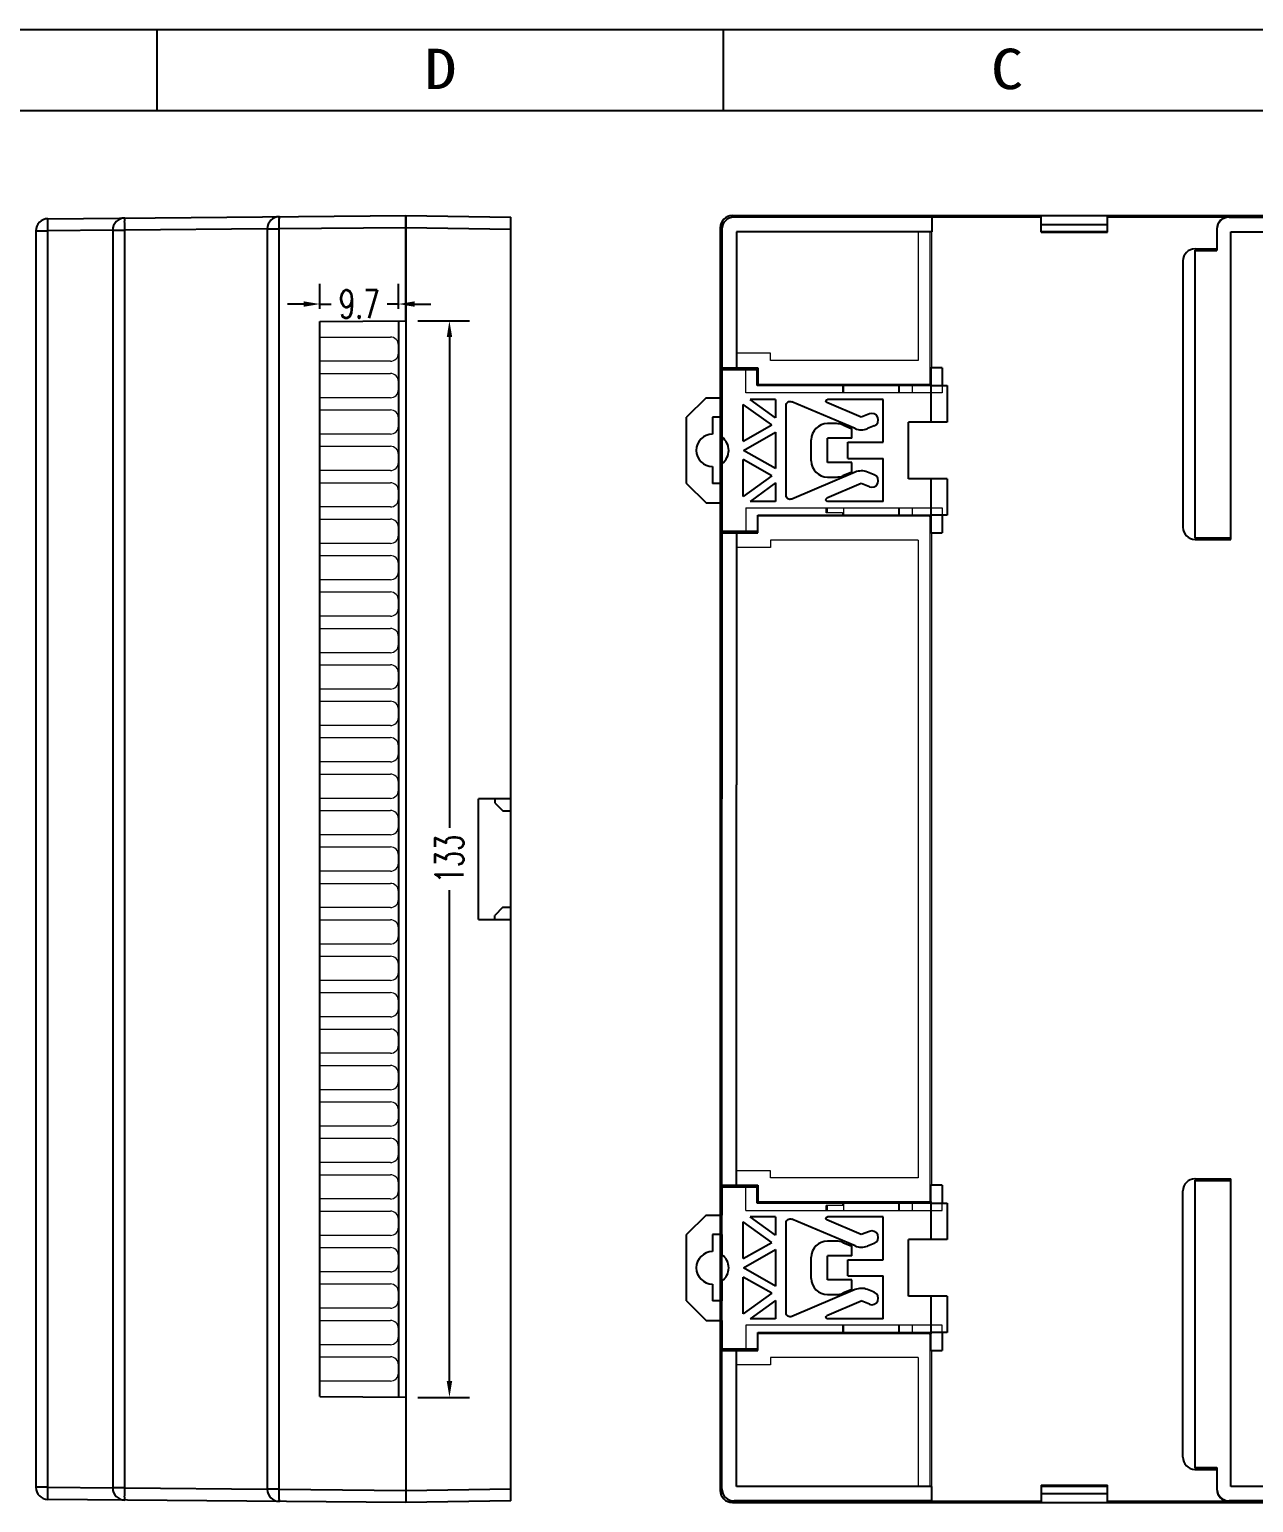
# Model space of a CAD drawing. Header units: millimetres. Extents: x -20216 to -19796, y 14357 to 14654.
# Drawn here: x -20091.6 to -19940.4, y 14472.2 to 14654.2 of the extents above; entities that cross this region are included whole.
import ezdxf
from ezdxf.enums import TextEntityAlignment as Align

# ---------------------------------------------------------------- set-up
doc = ezdxf.new("R2010")
doc.units = ezdxf.units.MM
doc.layers.add('10', color=7, linetype='Continuous', true_color=0xffffff)
doc.layers.add('8', color=7, linetype='Continuous', true_color=0xffffff)
for name, color, linetype in [('2', 7, 'Continuous'), ('3', 7, 'Continuous'), ('dim', 3, 'Continuous')]:
    doc.layers.add(name, color=color, linetype=linetype)
doc.styles.add('romans', font='romans.shx', dxfattribs={"width": 0.67, "bigfont": 'fangsong.shx'})
doc.styles.add('TEXTSTYLE_0', font='txt', dxfattribs={"width": 0.8})
doc.dimstyles.new('MSTD', dxfattribs={"dimtxt": 3.5, "dimasz": 2, "dimexe": 2.5, "dimexo": 1.5, "dimgap": 1, "dimtad": 0, "dimdsep": 46, "dimtxsty": 'romans', "dimcen": 0, "dimclrd": 5, "dimclre": 5, "dimclrt": 3, "dimadec": 1, "dimazin": 0, "dimtfac": 0.5, "dimtmove": 0, "dimatfit": 3, "dimfxl": 1, "dimarcsym": 0})

# ---------------------------------------------------------------- blocks, each defined once
blk = doc.blocks.new('SUN_6HWZ35TKXU86YGHH1AY77V3D6FJ')
at = {"color": 7, "linetype": 'Continuous'}
for p, q in [((-420, 297), (0, 297)), ((-280, 287), (-280, 297)), ((-210, 287), (-210, 297)), ((-410, 287), (-10, 287))]:
    blk.add_line(p, q, dxfattribs=at)
at = {"color": 2, "linetype": 'Continuous', "style": 'TEXTSTYLE_0', "width": 1.2}
for s, p, p2 in [('D', (-246.98, 289.63), (-242.98, 289.63)), ('C', (-176.98, 289.63), (-172.98, 289.63))]:
    blk.add_text(s, height=5, dxfattribs=at).set_placement(p, p2, align=Align.FIT)
blk = doc.blocks.new('*D38')
at = {"layer": 'Defpoints', "color": 0, "transparency": 16777216}
for p in [(-20045.16, 14618.15), (-20045.16, 14485.15), (-20039.76, 14485.15)]:
    blk.add_point(p, dxfattribs=at)
at = {"layer": 'dim', "color": 5, "lineweight": -2, "transparency": 16777216}
for p, q in [((-20043.66, 14618.15), (-20037.26, 14618.15)), ((-20039.76, 14616.15), (-20039.76, 14555.5)), ((-20039.76, 14487.15), (-20039.76, 14547.81)), ((-20043.66, 14485.15), (-20037.26, 14485.15))]:
    blk.add_line(p, q, dxfattribs=at)
at = {"layer": 'dim', "color": 5, "transparency": 16777216}
for points in [[(-20040.09, 14616.15), (-20039.42, 14616.15), (-20039.76, 14618.15)], [(-20040.09, 14487.15), (-20039.42, 14487.15), (-20039.76, 14485.15)]]:
    blk.add_solid(points, dxfattribs=at)
at = {"layer": 'dim', "color": 3, "transparency": 16777216, "insert": (-20039.76, 14551.65), "char_height": 3.5, "attachment_point": 5, "rotation": 90, "style": 'romans'}
blk.add_mtext('133', dxfattribs=at)
blk = doc.blocks.new('*D39')
at = {"layer": 'Defpoints', "color": 0, "transparency": 16777216}
for p in [(-20055.76, 14620.23), (-20055.76, 14618.15), (-20046.06, 14618.15)]:
    blk.add_point(p, dxfattribs=at)
at = {"layer": 'dim', "color": 5, "lineweight": -2, "transparency": 16777216}
for p, q in [((-20055.76, 14619.65), (-20055.76, 14622.73)), ((-20046.06, 14619.65), (-20046.06, 14622.73)), ((-20057.76, 14620.23), (-20059.76, 14620.23)), ((-20055.76, 14620.23), (-20054.37, 14620.23)), ((-20046.06, 14620.23), (-20047.45, 14620.23)), ((-20044.06, 14620.23), (-20042.06, 14620.23))]:
    blk.add_line(p, q, dxfattribs=at)
at = {"layer": 'dim', "color": 5, "transparency": 16777216}
for points in [[(-20057.76, 14620.56), (-20057.76, 14619.89), (-20055.76, 14620.23)], [(-20044.06, 14620.56), (-20044.06, 14619.89), (-20046.06, 14620.23)]]:
    blk.add_solid(points, dxfattribs=at)
at = {"layer": 'dim', "color": 3, "transparency": 16777216, "insert": (-20050.91, 14620.23), "char_height": 3.5, "attachment_point": 5, "style": 'romans'}
blk.add_mtext('9.7', dxfattribs=at)

msp = doc.modelspace()

# ---------------------------------------------------------------- linework, layer by layer
at = {"color": 7, "linetype": 'Continuous'}
for p, q in [((-20006.157, 14612.35), (-20006.157, 14608.65)), ((-20006.095, 14612.35), (-20006.157, 14612.35)), ((-20006.095, 14612.35), (-20001.667, 14612.35)), ((-20006.056, 14608.65), (-20006.056, 14612.15)), ((-20006.056, 14612.15), (-20001.756, 14612.15)), ((-20003.156, 14612.15), (-20003.156, 14612.35)), ((-20001.756, 14610.15), (-20001.756, 14612.15)), ((-20001.667, 14612.15), (-20001.756, 14612.15)), ((-20001.667, 14612.35), (-20001.667, 14610.25)), ((-19980.335, 14612.35), (-19980.335, 14610.25)), ((-19980.335, 14612.35), (-19980.261, 14612.35)), ((-19978.867, 14612.35), (-19980.261, 14612.35)), ((-19978.867, 14612.35), (-19978.867, 14610.15)), ((-19980.256, 14610.15), (-20001.756, 14610.15)), ((-19980.471, 14610.25), (-20001.667, 14610.25)), ((-19980.471, 14610.25), (-19980.335, 14610.25)), ((-19980.356, 14610.15), (-19980.356, 14610.25)), ((-19980.256, 14605.65), (-19980.256, 14610.15)), ((-19980.256, 14610.15), (-19978.256, 14610.15)), ((-19978.256, 14610.15), (-19978.256, 14605.65)), ((-20008.056, 14608.65), (-20010.456, 14606.25)), ((-20008.056, 14608.65), (-20006.056, 14608.65)), ((-20003.456, 14603.291), (-20003.456, 14607.833)), ((-19999.935, 14605.287), (-20003.456, 14607.833)), ((-19999.456, 14606.175), (-20002.603, 14608.45)), ((-19999.456, 14608.45), (-20002.603, 14608.45)), ((-19999.456, 14608.45), (-19999.456, 14606.175)), ((-19998.156, 14596.595), (-19998.156, 14607.705)), ((-19989.648, 14604.848), (-19997.461, 14608.165)), ((-19988.885, 14606.263), (-19993.133, 14608.066)), ((-19986.156, 14608.45), (-19993.055, 14608.45)), ((-19986.156, 14603.15), (-19986.156, 14608.45)), ((-20010.456, 14598.05), (-20010.456, 14606.25)), ((-20007.256, 14606.25), (-20007.256, 14604.15)), ((-20006.056, 14606.25), (-20007.256, 14606.25)), ((-20006.056, 14603.75), (-20006.056, 14606.25)), ((-19991.932, 14605.45), (-19993.056, 14605.45)), ((-19987.879, 14606.657), (-19988.885, 14606.25)), ((-19988.885, 14606.25), (-19988.885, 14606.263)), ((-19983.056, 14598.65), (-19983.056, 14605.65)), ((-19980.256, 14605.65), (-19983.056, 14605.65)), ((-19978.256, 14605.65), (-19980.256, 14605.65)), ((-20003.456, 14603.291), (-19999.935, 14605.287)), ((-20003.442, 14602.15), (-19999.456, 14604.409)), ((-19999.456, 14604.409), (-19999.456, 14599.891)), ((-19993.056, 14600.65), (-19993.056, 14603.65)), ((-19990.056, 14603.65), (-19993.056, 14603.65)), ((-19991.15, 14605.291), (-19990.056, 14604.827)), ((-19990.056, 14603.65), (-19990.056, 14604.827)), ((-19987.28, 14605.173), (-19988.117, 14604.835)), ((-19999.456, 14599.891), (-20003.442, 14602.15)), ((-19995.056, 14600.85), (-19995.056, 14603.45)), ((-19990.556, 14601.15), (-19990.556, 14603.15)), ((-19990.556, 14603.15), (-19986.156, 14603.15)), ((-20007.256, 14600.15), (-20007.256, 14598.05)), ((-20006.056, 14598.05), (-20006.056, 14600.55)), ((-20003.456, 14596.467), (-20003.456, 14601.009)), ((-19999.935, 14599.013), (-20003.456, 14601.009)), ((-19990.056, 14600.65), (-19993.056, 14600.65)), ((-19990.556, 14601.15), (-19986.156, 14601.15)), ((-19990.056, 14599.473), (-19990.056, 14600.65)), ((-19986.156, 14595.85), (-19986.156, 14601.15)), ((-19999.935, 14599.013), (-20003.456, 14596.467)), ((-19999.456, 14598.125), (-20002.603, 14595.85)), ((-19999.456, 14598.125), (-19999.456, 14595.85)), ((-19989.648, 14599.452), (-19997.461, 14596.135)), ((-19993.056, 14598.85), (-19991.932, 14598.85)), ((-19990.056, 14599.473), (-19991.15, 14599.009)), ((-19987.28, 14599.127), (-19988.117, 14599.465)), ((-19980.256, 14598.65), (-19983.056, 14598.65)), ((-19980.256, 14594.15), (-19980.256, 14598.65)), ((-19978.256, 14598.65), (-19980.256, 14598.65)), ((-19978.256, 14598.65), (-19978.256, 14594.15)), ((-20010.456, 14598.05), (-20008.056, 14595.65)), ((-20006.056, 14598.05), (-20007.256, 14598.05)), ((-19988.885, 14598.037), (-19993.133, 14596.234)), ((-19987.879, 14597.643), (-19988.885, 14598.05)), ((-19988.885, 14598.05), (-19988.885, 14598.037)), ((-20008.056, 14595.65), (-20006.056, 14595.65)), ((-20006.157, 14595.65), (-20006.157, 14591.95)), ((-20006.056, 14592.15), (-20006.056, 14595.65)), ((-19999.456, 14595.85), (-20002.603, 14595.85)), ((-19986.156, 14595.85), (-19993.055, 14595.85)), ((-20001.667, 14594.05), (-20001.667, 14594.15)), ((-20001.667, 14594.15), (-19980.256, 14594.15)), ((-20001.667, 14591.95), (-20001.667, 14594.05)), ((-19980.471, 14594.05), (-20001.667, 14594.05)), ((-19980.471, 14594.05), (-19980.335, 14594.05)), ((-19980.356, 14594.05), (-19980.356, 14594.15)), ((-19980.335, 14594.05), (-19980.335, 14591.95)), ((-19978.256, 14594.15), (-19980.256, 14594.15)), ((-19978.867, 14594.15), (-19978.867, 14591.95)), ((-20006.095, 14591.95), (-20006.157, 14591.95)), ((-20006.095, 14591.95), (-20001.667, 14591.95)), ((-20006.056, 14592.15), (-20001.667, 14592.15)), ((-20003.156, 14592.15), (-20003.156, 14591.95)), ((-19980.261, 14591.95), (-19980.335, 14591.95)), ((-19980.261, 14591.95), (-19978.867, 14591.95)), ((-20006.157, 14511.354), (-20006.157, 14507.654)), ((-20006.095, 14511.354), (-20006.157, 14511.354)), ((-20006.095, 14511.354), (-20001.667, 14511.354)), ((-20006.056, 14507.654), (-20006.056, 14511.154)), ((-20006.056, 14511.154), (-20001.756, 14511.154)), ((-20003.156, 14511.154), (-20003.156, 14511.354)), ((-20001.756, 14509.154), (-20001.756, 14511.154)), ((-20001.667, 14511.154), (-20001.756, 14511.154)), ((-20001.667, 14511.354), (-20001.667, 14509.254)), ((-19980.335, 14511.354), (-19980.335, 14509.254)), ((-19980.335, 14511.354), (-19980.261, 14511.354)), ((-19978.867, 14511.354), (-19980.261, 14511.354)), ((-19978.867, 14511.354), (-19978.867, 14509.154)), ((-19980.256, 14509.154), (-20001.756, 14509.154)), ((-19980.471, 14509.254), (-20001.667, 14509.254)), ((-19980.471, 14509.254), (-19980.335, 14509.254)), ((-19980.356, 14509.154), (-19980.356, 14509.254)), ((-19980.256, 14504.654), (-19980.256, 14509.154)), ((-19980.256, 14509.154), (-19978.256, 14509.154)), ((-19978.256, 14509.154), (-19978.256, 14504.654)), ((-20008.056, 14507.654), (-20010.456, 14505.254)), ((-20008.056, 14507.654), (-20006.056, 14507.654)), ((-19999.456, 14505.179), (-20002.603, 14507.454)), ((-19999.456, 14507.454), (-20002.603, 14507.454)), ((-19999.456, 14507.454), (-19999.456, 14505.179)), ((-19989.648, 14503.852), (-19997.461, 14507.169)), ((-19986.156, 14507.454), (-19993.055, 14507.454)), ((-19986.156, 14502.154), (-19986.156, 14507.454)), ((-20003.456, 14502.295), (-20003.456, 14506.837)), ((-19999.935, 14504.291), (-20003.456, 14506.837)), ((-19998.156, 14495.599), (-19998.156, 14506.708)), ((-19988.885, 14505.267), (-19993.133, 14507.07)), ((-19987.879, 14505.661), (-19988.885, 14505.254)), ((-20010.456, 14497.054), (-20010.456, 14505.254)), ((-20007.256, 14505.254), (-20007.256, 14503.154)), ((-20006.056, 14505.254), (-20007.256, 14505.254)), ((-20006.056, 14502.754), (-20006.056, 14505.254)), ((-20003.456, 14502.295), (-19999.935, 14504.291)), ((-19991.932, 14504.454), (-19993.056, 14504.454)), ((-19991.15, 14504.295), (-19990.056, 14503.831)), ((-19990.056, 14502.654), (-19990.056, 14503.831)), ((-19988.885, 14505.254), (-19988.885, 14505.267)), ((-19987.28, 14504.177), (-19988.117, 14503.839)), ((-19983.056, 14497.654), (-19983.056, 14504.654)), ((-19980.256, 14504.654), (-19983.056, 14504.654)), ((-19978.256, 14504.654), (-19980.256, 14504.654)), ((-20003.442, 14501.154), (-19999.456, 14503.412)), ((-19999.456, 14503.412), (-19999.456, 14498.895)), ((-19995.056, 14499.854), (-19995.056, 14502.454)), ((-19993.056, 14499.654), (-19993.056, 14502.654)), ((-19990.056, 14502.654), (-19993.056, 14502.654)), ((-19990.556, 14500.154), (-19990.556, 14502.154)), ((-19990.556, 14502.154), (-19986.156, 14502.154)), ((-20003.456, 14495.471), (-20003.456, 14500.012)), ((-19999.935, 14498.017), (-20003.456, 14500.012)), ((-19999.456, 14498.895), (-20003.442, 14501.154)), ((-19990.556, 14500.154), (-19986.156, 14500.154)), ((-19986.156, 14494.854), (-19986.156, 14500.154)), ((-20007.256, 14499.154), (-20007.256, 14497.054)), ((-20006.056, 14497.054), (-20006.056, 14499.554)), ((-19989.648, 14498.455), (-19997.461, 14495.139)), ((-19990.056, 14499.654), (-19993.056, 14499.654)), ((-19990.056, 14498.477), (-19991.15, 14498.013)), ((-19990.056, 14498.477), (-19990.056, 14499.654)), ((-19987.28, 14498.131), (-19988.117, 14498.469)), ((-20010.456, 14497.054), (-20008.056, 14494.654)), ((-20006.056, 14497.054), (-20007.256, 14497.054)), ((-19999.935, 14498.017), (-20003.456, 14495.471)), ((-19999.456, 14497.129), (-20002.603, 14494.854)), ((-19999.456, 14497.129), (-19999.456, 14494.854)), ((-19988.885, 14497.041), (-19993.133, 14495.238)), ((-19993.056, 14497.854), (-19991.932, 14497.854)), ((-19987.879, 14496.647), (-19988.885, 14497.054)), ((-19988.885, 14497.054), (-19988.885, 14497.041)), ((-19980.256, 14497.654), (-19983.056, 14497.654)), ((-19980.256, 14493.154), (-19980.256, 14497.654)), ((-19978.256, 14497.654), (-19980.256, 14497.654)), ((-19978.256, 14497.654), (-19978.256, 14493.154)), ((-20008.056, 14494.654), (-20006.056, 14494.654)), ((-20006.157, 14494.654), (-20006.157, 14490.954)), ((-20006.056, 14491.154), (-20006.056, 14494.654)), ((-19999.456, 14494.854), (-20002.603, 14494.854)), ((-19986.156, 14494.854), (-19993.055, 14494.854)), ((-20001.667, 14493.054), (-20001.667, 14493.154)), ((-20001.667, 14493.154), (-19980.256, 14493.154)), ((-20001.667, 14490.954), (-20001.667, 14493.054)), ((-19980.471, 14493.054), (-20001.667, 14493.054)), ((-19980.471, 14493.054), (-19980.335, 14493.054)), ((-19980.356, 14493.054), (-19980.356, 14493.154)), ((-19980.335, 14493.054), (-19980.335, 14490.954)), ((-19978.256, 14493.154), (-19980.256, 14493.154)), ((-19978.867, 14493.154), (-19978.867, 14490.954)), ((-20006.095, 14490.954), (-20006.157, 14490.954)), ((-20006.095, 14490.954), (-20001.667, 14490.954)), ((-20006.056, 14491.154), (-20001.667, 14491.154)), ((-20003.156, 14491.154), (-20003.156, 14490.954)), ((-19980.261, 14490.954), (-19980.335, 14490.954)), ((-19980.261, 14490.954), (-19978.867, 14490.954))]:
    msp.add_line(p, q, dxfattribs=at)
at = {"color": 7, "linetype": 'Continuous', "extrusion": (0, 0, -1)}
for centre, radius, start, end in [((19997.656, 14607.705), 0.5, 0, 113), ((19993.055, 14608.25), 0.2, 293, 90), ((19997.656, 14596.595), 0.5, 247, 0), ((19993.055, 14596.05), 0.2, 270, 67), ((19997.656, 14506.708), 0.5, 0, 113), ((19993.055, 14507.254), 0.2, 293, 90), ((19997.656, 14495.599), 0.5, 247, 0), ((19993.055, 14495.054), 0.2, 270, 67)]:
    msp.add_arc(centre, radius, start, end, dxfattribs=at)
at = {"color": 7, "linetype": 'Continuous'}
for centre, radius, start, end in [((-19993.056, 14603.45), 2, 90, 180), ((-19991.932, 14603.45), 2, 67, 90), ((-19987.58, 14605.915), 0.8, 292, 112), ((-20007.256, 14602.15), 2, 90, 270), ((-20007.256, 14602.15), 2, 306.8699, 53.1301), ((-19988.866, 14606.689), 2, 247, 292), ((-19993.056, 14600.85), 2, 180, 270), ((-19991.932, 14600.85), 2, 270, 293), ((-19988.866, 14597.611), 2, 68, 113), ((-19987.58, 14598.385), 0.8, 248, 68), ((-19987.58, 14504.919), 0.8, 292, 112), ((-19993.056, 14502.454), 2, 90, 180), ((-19991.932, 14502.454), 2, 67, 90), ((-19988.866, 14505.693), 2, 247, 292), ((-20007.256, 14501.154), 2, 90, 270), ((-20007.256, 14501.154), 2, 306.8699, 53.1301), ((-19993.056, 14499.854), 2, 180, 270), ((-19988.866, 14496.614), 2, 68, 113), ((-19987.58, 14497.389), 0.8, 248, 68), ((-19991.932, 14499.854), 2, 270, 293)]:
    msp.add_arc(centre, radius, start, end, dxfattribs=at)
at = {"layer": '10', "color": 7, "linetype": 'Continuous', "lineweight": 18}
for p, q in [((-20004.795, 14631.15), (-20004.595, 14630.95)), ((-19980.157, 14630.95), (-20004.595, 14630.95)), ((-19980.157, 14631.011), (-19980.157, 14630.95)), ((-19980.157, 14630.95), (-19980.157, 14629.15)), ((-20006.095, 14629.45), (-20006.295, 14629.65)), ((-20006.295, 14629.65), (-20006.295, 14473.654)), ((-20006.295, 14618.152), (-20006.295, 14629.65)), ((-20006.095, 14629.45), (-20006.095, 14612.35)), ((-20004.295, 14629.15), (-20004.295, 14614.15)), ((-19981.857, 14629.15), (-20004.295, 14629.15)), ((-19981.857, 14629.15), (-19981.857, 14613.25)), ((-19980.367, 14610.25), (-19980.367, 14629.15)), ((-19980.157, 14629.15), (-19980.367, 14629.15)), ((-19980.157, 14612.35), (-19980.157, 14629.15)), ((-20055.76, 14616.154), (-20047.06, 14616.154)), ((-20046.06, 14615.154), (-20046.06, 14614.154)), ((-20047.06, 14613.154), (-20055.76, 14613.154)), ((-20000.095, 14614.15), (-20004.295, 14614.15)), ((-20000.095, 14614.15), (-20004.295, 14614.15)), ((-20000.095, 14613.25), (-20000.095, 14614.15)), ((-20000.095, 14613.25), (-20000.095, 14614.15)), ((-19981.857, 14613.25), (-20000.095, 14613.25)), ((-19981.857, 14613.25), (-20000.095, 14613.25)), ((-20055.76, 14611.654), (-20047.06, 14611.654)), ((-20006.095, 14612.35), (-20006.157, 14612.35)), ((-20006.157, 14612.35), (-20006.157, 14591.95)), ((-20006.095, 14612.35), (-20006.157, 14612.35)), ((-20006.157, 14612.35), (-20006.157, 14591.95)), ((-20006.095, 14612.35), (-20001.667, 14612.35)), ((-20006.095, 14612.35), (-20001.667, 14612.35)), ((-20003.156, 14609.25), (-20003.156, 14612.35)), ((-20003.156, 14609.25), (-20003.156, 14612.35)), ((-20001.667, 14612.35), (-20001.667, 14610.25)), ((-20001.667, 14612.35), (-20001.667, 14610.25)), ((-19980.231, 14612.35), (-19980.157, 14612.35)), ((-19980.231, 14612.35), (-19980.231, 14610.25)), ((-19980.231, 14612.35), (-19980.157, 14612.35)), ((-19980.231, 14612.35), (-19980.231, 14610.25)), ((-19978.867, 14612.35), (-19980.157, 14612.35)), ((-19978.867, 14612.35), (-19980.157, 14612.35)), ((-19978.867, 14612.35), (-19978.867, 14609.25)), ((-19978.867, 14612.35), (-19978.867, 14609.25)), ((-20046.06, 14610.654), (-20046.06, 14609.654)), ((-19978.867, 14609.25), (-20003.156, 14609.25)), ((-19978.867, 14609.25), (-20003.156, 14609.25)), ((-19980.367, 14610.25), (-20001.667, 14610.25)), ((-19980.367, 14610.25), (-20001.667, 14610.25)), ((-19991.212, 14610.25), (-19991.212, 14609.25)), ((-19991.212, 14610.25), (-19991.212, 14609.25)), ((-19991.045, 14609.249), (-19991.045, 14610.249)), ((-19991.045, 14609.249), (-19991.045, 14610.249)), ((-19984.296, 14610.248), (-19984.296, 14609.249)), ((-19984.296, 14610.248), (-19984.296, 14609.249)), ((-19984.156, 14609.25), (-19984.156, 14610.248)), ((-19984.156, 14609.25), (-19984.156, 14610.248)), ((-19982.546, 14609.249), (-19982.546, 14610.248)), ((-19982.546, 14609.249), (-19982.546, 14610.248)), ((-19980.367, 14610.25), (-19980.231, 14610.25)), ((-19980.367, 14610.25), (-19980.231, 14610.25)), ((-20047.06, 14608.654), (-20055.76, 14608.654)), ((-20055.76, 14607.154), (-20047.06, 14607.154)), ((-20046.06, 14606.154), (-20046.06, 14605.154)), ((-20047.06, 14604.154), (-20055.76, 14604.154)), ((-20055.76, 14602.654), (-20047.06, 14602.654)), ((-20046.06, 14601.654), (-20046.06, 14600.654)), ((-20047.06, 14599.654), (-20055.76, 14599.654)), ((-20055.76, 14598.154), (-20047.06, 14598.154)), ((-20046.06, 14597.154), (-20046.06, 14596.154)), ((-20047.06, 14595.154), (-20055.76, 14595.154)), ((-20003.156, 14595.05), (-20003.156, 14591.95)), ((-20003.156, 14595.05), (-19978.867, 14595.05)), ((-20003.156, 14595.05), (-20003.156, 14591.95)), ((-20003.156, 14595.05), (-19978.867, 14595.05)), ((-19993.229, 14595.05), (-19993.229, 14594.437)), ((-19993.229, 14595.05), (-19993.229, 14594.437)), ((-19993.212, 14594.437), (-19993.212, 14595.05)), ((-19993.212, 14594.437), (-19993.212, 14595.05)), ((-19991.045, 14594.049), (-19991.045, 14595.049)), ((-19991.045, 14594.049), (-19991.045, 14595.049)), ((-19984.296, 14595.05), (-19984.296, 14594.048)), ((-19984.296, 14595.05), (-19984.296, 14594.048)), ((-19984.156, 14594.049), (-19984.156, 14595.049)), ((-19984.156, 14594.049), (-19984.156, 14595.049)), ((-19982.546, 14594.049), (-19982.546, 14595.048)), ((-19982.546, 14594.049), (-19982.546, 14595.048)), ((-19978.867, 14595.05), (-19978.867, 14591.95)), ((-19978.867, 14595.05), (-19978.867, 14591.95)), ((-20055.76, 14593.654), (-20047.06, 14593.654)), ((-20001.667, 14591.95), (-20001.667, 14594.05)), ((-19980.367, 14594.05), (-20001.667, 14594.05)), ((-20001.667, 14591.95), (-20001.667, 14594.05)), ((-19980.367, 14594.05), (-20001.667, 14594.05)), ((-19991.212, 14594.437), (-19993.229, 14594.437)), ((-19991.212, 14594.437), (-19993.229, 14594.437)), ((-19991.212, 14594.437), (-19991.212, 14594.05)), ((-19991.212, 14594.437), (-19991.082, 14594.437)), ((-19991.212, 14594.437), (-19991.212, 14594.05)), ((-19991.212, 14594.437), (-19991.082, 14594.437)), ((-19980.367, 14594.05), (-19980.231, 14594.05)), ((-19980.367, 14594.05), (-19980.231, 14594.05)), ((-19980.367, 14509.254), (-19980.367, 14594.05)), ((-19980.231, 14594.05), (-19980.231, 14591.95)), ((-19980.231, 14594.05), (-19980.231, 14591.95)), ((-20046.06, 14592.654), (-20046.06, 14591.654)), ((-20006.095, 14591.95), (-20006.157, 14591.95)), ((-20006.095, 14591.95), (-20006.157, 14591.95)), ((-20006.095, 14591.95), (-20001.667, 14591.95)), ((-20006.095, 14591.95), (-20001.667, 14591.95)), ((-20006.095, 14591.95), (-20006.095, 14511.354)), ((-20000.095, 14591.05), (-20000.095, 14590.15)), ((-19981.857, 14591.05), (-20000.095, 14591.05)), ((-20000.095, 14591.05), (-20000.095, 14590.15)), ((-19981.857, 14591.05), (-20000.095, 14591.05)), ((-19981.857, 14591.05), (-19981.857, 14512.254)), ((-19980.157, 14591.95), (-19980.231, 14591.95)), ((-19980.157, 14591.95), (-19980.231, 14591.95)), ((-19980.157, 14591.95), (-19978.867, 14591.95)), ((-19980.157, 14511.354), (-19980.157, 14591.95)), ((-19980.157, 14591.95), (-19978.867, 14591.95)), ((-20047.06, 14590.654), (-20055.76, 14590.654)), ((-20055.76, 14589.155), (-20047.06, 14589.155)), ((-20000.095, 14590.15), (-20004.295, 14590.15)), ((-20000.095, 14590.15), (-20004.295, 14590.15)), ((-20004.295, 14590.15), (-20004.295, 14513.154)), ((-20046.06, 14588.155), (-20046.06, 14587.155)), ((-20047.06, 14586.155), (-20055.76, 14586.155)), ((-20055.76, 14584.655), (-20047.06, 14584.655)), ((-20046.06, 14583.655), (-20046.06, 14582.655)), ((-20047.06, 14581.655), (-20055.76, 14581.655)), ((-20055.76, 14580.155), (-20047.06, 14580.155)), ((-20046.06, 14579.155), (-20046.06, 14578.155)), ((-20047.06, 14577.155), (-20055.76, 14577.155)), ((-20055.76, 14575.655), (-20047.06, 14575.655)), ((-20046.06, 14574.655), (-20046.06, 14573.655)), ((-20047.06, 14572.655), (-20055.76, 14572.655)), ((-20055.76, 14571.155), (-20047.06, 14571.155)), ((-20046.06, 14570.155), (-20046.06, 14569.155)), ((-20047.06, 14568.155), (-20055.76, 14568.155)), ((-20055.76, 14566.655), (-20047.06, 14566.655)), ((-20046.06, 14565.655), (-20046.06, 14564.655)), ((-20047.06, 14563.655), (-20055.76, 14563.655)), ((-20055.76, 14562.155), (-20047.06, 14562.155)), ((-20046.06, 14561.155), (-20046.06, 14560.155)), ((-20047.06, 14559.155), (-20055.76, 14559.155)), ((-20055.76, 14557.655), (-20047.06, 14557.655)), ((-20046.06, 14556.655), (-20046.06, 14555.655)), ((-20047.06, 14554.655), (-20055.76, 14554.655)), ((-20055.76, 14553.155), (-20047.06, 14553.155)), ((-20046.06, 14552.155), (-20046.06, 14551.155)), ((-20047.06, 14550.156), (-20055.76, 14550.156)), ((-20055.76, 14548.656), (-20047.06, 14548.656)), ((-20046.06, 14547.656), (-20046.06, 14546.656)), ((-20047.06, 14545.656), (-20055.76, 14545.656)), ((-20055.76, 14544.156), (-20047.06, 14544.156)), ((-20046.06, 14543.156), (-20046.06, 14542.156)), ((-20047.06, 14541.156), (-20055.76, 14541.156)), ((-20055.76, 14539.656), (-20047.06, 14539.656)), ((-20046.06, 14538.656), (-20046.06, 14537.656)), ((-20047.06, 14536.656), (-20055.76, 14536.656)), ((-20055.76, 14535.156), (-20047.06, 14535.156)), ((-20046.06, 14534.156), (-20046.06, 14533.156)), ((-20047.06, 14532.156), (-20055.76, 14532.156)), ((-20055.76, 14530.656), (-20047.06, 14530.656)), ((-20046.06, 14529.656), (-20046.06, 14528.656)), ((-20047.06, 14527.656), (-20055.76, 14527.656)), ((-20055.76, 14526.156), (-20047.06, 14526.156)), ((-20046.06, 14525.156), (-20046.06, 14524.156)), ((-20047.06, 14523.156), (-20055.76, 14523.156)), ((-20055.76, 14521.656), (-20047.06, 14521.656)), ((-20046.06, 14520.656), (-20046.06, 14519.656)), ((-20047.06, 14518.656), (-20055.76, 14518.656)), ((-20055.76, 14517.156), (-20047.06, 14517.156)), ((-20046.06, 14516.156), (-20046.06, 14515.156)), ((-20047.06, 14514.156), (-20055.76, 14514.156)), ((-20055.76, 14512.656), (-20047.06, 14512.656)), ((-20000.095, 14513.154), (-20004.295, 14513.154)), ((-20000.095, 14513.154), (-20004.295, 14513.154)), ((-20000.095, 14512.254), (-20000.095, 14513.154)), ((-20000.095, 14512.254), (-20000.095, 14513.154)), ((-20046.06, 14511.656), (-20046.06, 14510.656)), ((-20006.157, 14490.954), (-20006.157, 14511.354)), ((-20006.095, 14511.354), (-20006.157, 14511.354)), ((-20006.157, 14490.954), (-20006.157, 14511.354)), ((-20006.095, 14511.354), (-20006.157, 14511.354)), ((-20006.095, 14511.354), (-20001.667, 14511.354)), ((-20006.095, 14511.354), (-20001.667, 14511.354)), ((-20003.156, 14508.254), (-20003.156, 14511.354)), ((-20003.156, 14508.254), (-20003.156, 14511.354)), ((-20001.667, 14511.354), (-20001.667, 14509.254)), ((-20001.667, 14511.354), (-20001.667, 14509.254)), ((-19981.857, 14512.254), (-20000.095, 14512.254)), ((-19981.857, 14512.254), (-20000.095, 14512.254)), ((-19980.157, 14511.354), (-19980.231, 14511.354)), ((-19980.231, 14509.254), (-19980.231, 14511.354)), ((-19980.157, 14511.354), (-19980.231, 14511.354)), ((-19980.231, 14509.254), (-19980.231, 14511.354)), ((-19980.157, 14511.354), (-19978.867, 14511.354)), ((-19980.157, 14511.354), (-19978.867, 14511.354)), ((-19978.867, 14508.254), (-19978.867, 14511.354)), ((-19978.867, 14508.254), (-19978.867, 14511.354)), ((-20047.06, 14509.657), (-20055.76, 14509.657)), ((-19980.367, 14509.254), (-20001.667, 14509.254)), ((-19980.367, 14509.254), (-20001.667, 14509.254)), ((-19991.212, 14509.254), (-19991.212, 14508.867)), ((-19991.212, 14509.254), (-19991.212, 14508.867)), ((-19991.045, 14508.255), (-19991.045, 14509.255)), ((-19991.045, 14508.255), (-19991.045, 14509.255)), ((-19984.296, 14509.255), (-19984.296, 14508.254)), ((-19984.296, 14509.255), (-19984.296, 14508.254)), ((-19984.156, 14508.255), (-19984.156, 14509.255)), ((-19984.156, 14508.255), (-19984.156, 14509.255)), ((-19982.546, 14508.256), (-19982.546, 14509.255)), ((-19982.546, 14508.256), (-19982.546, 14509.255)), ((-19980.367, 14509.254), (-19980.231, 14509.254)), ((-19980.367, 14509.254), (-19980.231, 14509.254)), ((-20055.76, 14508.157), (-20047.06, 14508.157)), ((-20046.06, 14507.157), (-20046.06, 14506.157)), ((-20003.156, 14508.254), (-19978.867, 14508.254)), ((-20003.156, 14508.254), (-19978.867, 14508.254)), ((-19993.229, 14508.254), (-19993.229, 14508.867)), ((-19991.212, 14508.867), (-19993.229, 14508.867)), ((-19993.229, 14508.254), (-19993.229, 14508.867)), ((-19991.212, 14508.867), (-19993.229, 14508.867)), ((-19993.212, 14508.254), (-19993.212, 14508.867)), ((-19993.212, 14508.254), (-19993.212, 14508.867)), ((-19991.082, 14508.867), (-19991.212, 14508.867)), ((-19991.082, 14508.867), (-19991.212, 14508.867)), ((-20047.06, 14505.157), (-20055.76, 14505.157)), ((-20055.76, 14503.657), (-20047.06, 14503.657)), ((-20046.06, 14502.657), (-20046.06, 14501.657)), ((-20047.06, 14500.657), (-20055.76, 14500.657)), ((-20055.76, 14499.157), (-20047.06, 14499.157)), ((-20046.06, 14498.157), (-20046.06, 14497.157)), ((-20047.06, 14496.157), (-20055.76, 14496.157)), ((-20055.76, 14494.657), (-20047.06, 14494.657)), ((-20046.06, 14493.657), (-20046.06, 14492.657)), ((-19978.867, 14494.054), (-20003.156, 14494.054)), ((-20003.156, 14494.054), (-20003.156, 14490.954)), ((-19978.867, 14494.054), (-20003.156, 14494.054)), ((-20003.156, 14494.054), (-20003.156, 14490.954)), ((-20001.667, 14490.954), (-20001.667, 14493.054)), ((-19980.367, 14493.054), (-20001.667, 14493.054)), ((-20001.667, 14490.954), (-20001.667, 14493.054)), ((-19980.367, 14493.054), (-20001.667, 14493.054)), ((-19991.212, 14494.054), (-19991.212, 14493.054)), ((-19991.212, 14494.054), (-19991.212, 14493.054)), ((-19991.045, 14493.054), (-19991.045, 14494.055)), ((-19991.045, 14493.054), (-19991.045, 14494.055)), ((-19984.296, 14494.055), (-19984.296, 14493.056)), ((-19984.296, 14494.055), (-19984.296, 14493.056)), ((-19984.156, 14493.056), (-19984.156, 14494.054)), ((-19984.156, 14493.056), (-19984.156, 14494.054)), ((-19982.546, 14493.055), (-19982.546, 14494.054)), ((-19982.546, 14493.055), (-19982.546, 14494.054)), ((-19980.367, 14493.054), (-19980.231, 14493.054)), ((-19980.367, 14493.054), (-19980.231, 14493.054)), ((-19980.367, 14474.154), (-19980.367, 14493.054)), ((-19980.231, 14490.954), (-19980.231, 14493.054)), ((-19980.231, 14490.954), (-19980.231, 14493.054)), ((-19978.867, 14490.954), (-19978.867, 14494.054)), ((-19978.867, 14490.954), (-19978.867, 14494.054)), ((-20047.06, 14491.657), (-20055.76, 14491.657)), ((-20006.095, 14490.954), (-20006.157, 14490.954)), ((-20006.095, 14490.954), (-20006.157, 14490.954)), ((-20006.095, 14490.954), (-20001.667, 14490.954)), ((-20006.095, 14490.954), (-20001.667, 14490.954)), ((-20006.095, 14490.954), (-20006.095, 14473.854)), ((-19980.231, 14490.954), (-19980.157, 14490.954)), ((-19980.231, 14490.954), (-19980.157, 14490.954)), ((-19978.867, 14490.954), (-19980.157, 14490.954)), ((-19980.157, 14474.154), (-19980.157, 14490.954)), ((-19978.867, 14490.954), (-19980.157, 14490.954)), ((-20055.76, 14490.157), (-20047.06, 14490.157)), ((-20046.06, 14489.157), (-20046.06, 14488.157)), ((-20000.095, 14489.154), (-20004.295, 14489.154)), ((-20004.295, 14489.154), (-20004.295, 14474.154)), ((-20000.095, 14489.154), (-20004.295, 14489.154)), ((-20000.095, 14490.054), (-20000.095, 14489.154)), ((-19981.857, 14490.054), (-20000.095, 14490.054)), ((-20000.095, 14490.054), (-20000.095, 14489.154)), ((-19981.857, 14490.054), (-20000.095, 14490.054)), ((-19981.857, 14490.054), (-19981.857, 14474.154)), ((-20047.06, 14487.157), (-20055.76, 14487.157)), ((-20006.295, 14473.654), (-20006.295, 14485.152)), ((-20006.295, 14473.654), (-20006.095, 14473.854)), ((-19981.857, 14474.154), (-20004.295, 14474.154)), ((-19980.157, 14474.154), (-19980.367, 14474.154)), ((-19980.157, 14472.354), (-19980.157, 14474.154)), ((-20004.595, 14472.354), (-20004.795, 14472.154)), ((-19980.157, 14472.354), (-20004.595, 14472.354)), ((-19980.157, 14472.354), (-19980.157, 14472.292))]:
    msp.add_line(p, q, dxfattribs=at)
for centre, start, end in [((-20047.06, 14615.154), 0, 90), ((-20047.06, 14614.154), 270, 0), ((-20047.06, 14610.654), 0, 90), ((-20047.06, 14609.654), 270, 0), ((-20047.06, 14606.154), 0, 90), ((-20047.06, 14605.154), 270, 0), ((-20047.06, 14601.654), 0, 90), ((-20047.06, 14600.654), 270, 0), ((-20047.06, 14597.154), 0, 90), ((-20047.06, 14596.154), 270, 0), ((-20047.06, 14592.654), 0, 90), ((-20047.06, 14591.654), 270, 0), ((-20047.06, 14588.155), 0, 90), ((-20047.06, 14587.155), 270, 0), ((-20047.06, 14583.655), 0, 90), ((-20047.06, 14582.655), 270, 0), ((-20047.06, 14579.155), 0, 90), ((-20047.06, 14578.155), 270, 0), ((-20047.06, 14574.655), 0, 90), ((-20047.06, 14573.655), 270, 0), ((-20047.06, 14570.155), 0, 90), ((-20047.06, 14569.155), 270, 0), ((-20047.06, 14565.655), 0, 90), ((-20047.06, 14564.655), 270, 0), ((-20047.06, 14561.155), 0, 90), ((-20047.06, 14560.155), 270, 0), ((-20047.06, 14556.655), 0, 90), ((-20047.06, 14555.655), 270, 0), ((-20047.06, 14552.155), 0, 90), ((-20047.06, 14551.155), 270, 0), ((-20047.06, 14547.656), 0, 90), ((-20047.06, 14546.656), 270, 0), ((-20047.06, 14543.156), 0, 90), ((-20047.06, 14542.156), 270, 0), ((-20047.06, 14538.656), 0, 90), ((-20047.06, 14537.656), 270, 0), ((-20047.06, 14534.156), 0, 90), ((-20047.06, 14533.156), 270, 0), ((-20047.06, 14529.656), 0, 90), ((-20047.06, 14528.656), 270, 0), ((-20047.06, 14525.156), 0, 90), ((-20047.06, 14524.156), 270, 0), ((-20047.06, 14520.656), 0, 90), ((-20047.06, 14519.656), 270, 0), ((-20047.06, 14516.156), 0, 90), ((-20047.06, 14515.156), 270, 0), ((-20047.06, 14511.656), 0, 90), ((-20047.06, 14510.656), 270, 0), ((-20047.06, 14507.157), 0, 90), ((-20047.06, 14506.157), 270, 0), ((-20047.06, 14502.657), 0, 90), ((-20047.06, 14501.657), 270, 0), ((-20047.06, 14498.157), 0, 90), ((-20047.06, 14497.157), 270, 0), ((-20047.06, 14493.657), 0, 90), ((-20047.06, 14492.657), 270, 0), ((-20047.06, 14489.157), 0, 90), ((-20047.06, 14488.157), 270, 0)]:
    msp.add_arc(centre, 1, start, end, dxfattribs=at)
for centre, major_axis, ratio, start_param, end_param in [((-20004.795, 14629.65), (-1.061, 1.061), 0.9997634, 5.4979055, 7.0684652), ((-20004.595, 14629.45), (-1.061, 1.061), 0.9997634, 5.4979055, 7.0684652), ((-20004.795, 14473.654), (-1.061, -1.061), 0.9997634, 5.4979055, 7.0684652), ((-20004.795, 14473.654), (1.342, 0.671), 0.9998096, 2.6780517, 4.2486957)]:
    msp.add_ellipse(centre, major_axis=major_axis, ratio=ratio, start_param=start_param, end_param=end_param, dxfattribs=at)
at = {"layer": '10', "color": 7, "linetype": 'Continuous', "lineweight": 18, "extrusion": (0, 0, -1)}
for centre, major_axis, ratio, start_param, end_param in [((-20004.795, 14629.65), (-1.342, 0.671), 0.9998096, 5.8196443, 7.3902883), ((-20004.595, 14473.854), (-1.061, -1.061), 0.9997634, 5.4979055, 7.0684652)]:
    msp.add_ellipse(centre, major_axis=major_axis, ratio=ratio, start_param=start_param, end_param=end_param, dxfattribs=at)
at = {"layer": '10', "color": 7, "linetype": 'Continuous', "lineweight": 18, "extrusion": (-3.74928e-32, -1.22461e-16, -1)}
for centre, start_param, end_param in [((-19993.099, 14595.432), 5.1064139, 6.2831853), ((-19993.099, 14595.432), 5.1064139, 6.2831853), ((-19991.082, 14595.432), 5.1064139, 6.2831853), ((-19991.082, 14595.432), 5.1064139, 6.2831853), ((-19993.099, 14507.872), 3.1415927, 4.3183641), ((-19993.099, 14507.872), 3.1415927, 4.3183641), ((-19991.082, 14507.872), 3.1415927, 4.3183641), ((-19991.082, 14507.872), 3.1415927, 4.3183641)]:
    msp.add_ellipse(centre, major_axis=(0, -0.995), ratio=0.0087269, start_param=start_param, end_param=end_param, dxfattribs=at)
at = {"layer": '2', "color": 7, "linetype": 'Continuous'}
for p, q in [((-20045.16, 14631.154), (-20045.16, 14472.154)), ((-20045.16, 14631.154), (-20032.16, 14630.954)), ((-20032.16, 14472.354), (-20032.16, 14630.954)), ((-20004.797, 14631.154), (-20004.597, 14630.954)), ((-20004.797, 14631.154), (-19966.647, 14631.154)), ((-19980.158, 14630.954), (-20004.597, 14630.954)), ((-19980.158, 14631.015), (-19980.158, 14629.154)), ((-19980.158, 14631.015), (-19966.647, 14631.015)), ((-19966.647, 14629.123), (-19966.647, 14631.154)), ((-19958.447, 14629.123), (-19958.447, 14631.154)), ((-19958.447, 14631.154), (-19920.296, 14631.154)), ((-19958.447, 14631.015), (-19943.435, 14631.015)), ((-19943.435, 14630.954), (-19943.435, 14631.015)), ((-19943.435, 14630.954), (-19920.496, 14630.954)), ((-20032.16, 14629.454), (-20045.16, 14629.654)), ((-20006.297, 14629.654), (-20006.297, 14473.654)), ((-20006.097, 14629.454), (-20006.297, 14629.654)), ((-20006.097, 14629.454), (-20006.097, 14559.115)), ((-20004.296, 14629.154), (-20004.296, 14612.35)), ((-19980.158, 14629.154), (-20004.296, 14629.154)), ((-19966.647, 14629.123), (-19958.447, 14629.123)), ((-19944.935, 14629.454), (-19944.935, 14626.844)), ((-19943.235, 14591.154), (-19943.235, 14629.154)), ((-19943.235, 14629.154), (-19920.797, 14629.154)), ((-19949.135, 14625.556), (-19949.135, 14592.652)), ((-19947.637, 14627.054), (-19944.935, 14627.054)), ((-19946.635, 14626.949), (-19947.635, 14626.897)), ((-19947.635, 14591.311), (-19947.635, 14626.897)), ((-19947.635, 14626.844), (-19944.935, 14626.844)), ((-19944.935, 14626.949), (-19946.635, 14626.949)), ((-20046.06, 14618.146), (-20046.06, 14485.162)), ((-20004.296, 14591.95), (-20004.296, 14560.815)), ((-19947.637, 14591.154), (-19943.235, 14591.154)), ((-19947.635, 14591.363), (-19943.235, 14591.363)), ((-19946.635, 14591.259), (-19947.635, 14591.311)), ((-19944.935, 14591.259), (-19946.635, 14591.259)), ((-19944.935, 14591.154), (-19944.935, 14591.259)), ((-20004.296, 14511.354), (-20004.296, 14560.815)), ((-20032.16, 14559.115), (-20036.16, 14559.115)), ((-20036.16, 14544.192), (-20036.16, 14559.115)), ((-20034.16, 14559.115), (-20034.16, 14558.615)), ((-20034.16, 14558.615), (-20033.16, 14557.615)), ((-20006.097, 14473.854), (-20006.097, 14559.115)), ((-20033.16, 14557.615), (-20032.16, 14557.615)), ((-20033.16, 14545.692), (-20034.16, 14544.692)), ((-20033.16, 14545.692), (-20032.16, 14545.692)), ((-20036.16, 14544.192), (-20032.16, 14544.192)), ((-20034.16, 14544.192), (-20034.16, 14544.692)), ((-19947.637, 14512.154), (-19943.235, 14512.154)), ((-19947.635, 14511.997), (-19946.635, 14512.049)), ((-19947.635, 14476.411), (-19947.635, 14511.997)), ((-19947.635, 14511.944), (-19943.235, 14511.944)), ((-19946.635, 14512.049), (-19944.935, 14512.049)), ((-19944.935, 14512.049), (-19944.935, 14512.154)), ((-19943.235, 14474.154), (-19943.235, 14512.154)), ((-19949.135, 14477.752), (-19949.135, 14510.656)), ((-20004.296, 14474.154), (-20004.296, 14490.954)), ((-19947.637, 14476.254), (-19944.935, 14476.254)), ((-19947.635, 14476.463), (-19944.935, 14476.463)), ((-19947.635, 14476.411), (-19946.635, 14476.359)), ((-19946.635, 14476.359), (-19944.935, 14476.359)), ((-19944.935, 14476.463), (-19944.935, 14473.854)), ((-20045.16, 14473.654), (-20032.16, 14473.854)), ((-20006.297, 14473.654), (-20006.097, 14473.854)), ((-19980.158, 14474.154), (-20004.296, 14474.154)), ((-19980.158, 14472.292), (-19980.158, 14474.154)), ((-19966.647, 14474.285), (-19958.447, 14474.285)), ((-19966.647, 14474.285), (-19966.647, 14472.154)), ((-19965.572, 14474.285), (-19965.572, 14474.177)), ((-19959.572, 14474.285), (-19959.572, 14474.177)), ((-19958.447, 14472.154), (-19958.447, 14474.285)), ((-19920.797, 14474.154), (-19943.235, 14474.154)), ((-20032.16, 14472.354), (-20045.16, 14472.154)), ((-20004.597, 14472.354), (-20004.797, 14472.154)), ((-19966.647, 14472.154), (-20004.797, 14472.154)), ((-19980.158, 14472.354), (-20004.597, 14472.354)), ((-19966.647, 14472.292), (-19980.158, 14472.292)), ((-19943.435, 14472.292), (-19958.447, 14472.292)), ((-19920.296, 14472.154), (-19958.447, 14472.154)), ((-19920.496, 14472.354), (-19943.435, 14472.354)), ((-19943.435, 14472.292), (-19943.435, 14472.354))]:
    msp.add_line(p, q, dxfattribs=at)
for centre, major_axis, ratio, start_param, end_param in [((-20004.796, 14629.654), (1.061, -1.061), 0.9997634, 2.3563128, 3.9268725), ((-20004.596, 14629.454), (1.061, -1.061), 0.9997634, 2.3563128, 3.9268725), ((-19943.435, 14629.515), (0, -1.5), 0.9998817, 3.1415927, 4.712389), ((-19943.435, 14629.454), (0, 1.5), 0.9998817, 0, 1.5707963), ((-19947.633, 14625.552), (1.064, -1.064), 0.9972647, 2.357564, 3.9256213), ((-19947.633, 14592.656), (1.064, 1.064), 0.9972647, -3.9256213, -2.357564), ((-19947.633, 14510.652), (-1.064, 1.064), 0.9972647, -0.7691693, 0.7840286), ((-19947.633, 14510.652), (1.064, -1.064), 0.9972647, 2.357564, 2.3724234), ((-19947.633, 14477.756), (1.064, 1.064), 0.9972647, 2.357564, 3.9107619), ((-20004.796, 14473.654), (1.061, 1.061), 0.9997634, 8.6394981, 10.2100578), ((-20004.596, 14473.854), (1.061, 1.061), 0.9997634, -3.9268725, -2.3563128), ((-19943.435, 14473.854), (0, 1.5), 0.9998817, -4.712389, -3.1415927), ((-19943.435, 14473.792), (0, -1.5), 0.9998817, -1.5707963, 0)]:
    msp.add_ellipse(centre, major_axis=major_axis, ratio=ratio, start_param=start_param, end_param=end_param, dxfattribs=at)
at = {"layer": '3', "color": 7, "linetype": 'Continuous'}
for p, q in [((-20089.373, 14630.768), (-20045.16, 14631.154)), ((-20045.16, 14618.154), (-20045.16, 14631.154)), ((-20004.797, 14631.154), (-19920.297, 14631.154)), ((-20090.86, 14629.27), (-20090.86, 14474.038)), ((-20090.86, 14629.268), (-20089.386, 14629.268)), ((-20081.36, 14629.347), (-20089.386, 14629.268)), ((-20089.386, 14474.04), (-20089.386, 14629.268)), ((-20081.36, 14629.351), (-20079.873, 14629.351)), ((-20081.36, 14629.348), (-20081.36, 14473.96)), ((-20062.26, 14629.513), (-20079.873, 14629.351)), ((-20079.873, 14473.957), (-20079.873, 14629.351)), ((-20062.26, 14629.518), (-20060.786, 14629.518)), ((-20062.26, 14629.514), (-20062.26, 14473.793)), ((-20045.16, 14629.654), (-20060.786, 14629.518)), ((-20060.786, 14473.79), (-20060.786, 14629.518)), ((-20006.297, 14629.654), (-20006.297, 14623.654)), ((-19966.647, 14630.054), (-19958.447, 14630.054)), ((-19958.447, 14629.154), (-19966.647, 14629.154)), ((-20055.76, 14618.061), (-20045.16, 14618.154)), ((-20055.76, 14485.246), (-20055.76, 14618.061)), ((-20055.76, 14485.246), (-20045.16, 14485.154)), ((-20045.16, 14485.154), (-20045.16, 14472.154)), ((-20006.297, 14479.654), (-20006.297, 14473.654)), ((-20089.386, 14474.04), (-20090.86, 14474.04)), ((-20089.386, 14474.04), (-20081.36, 14473.961)), ((-20045.16, 14472.154), (-20089.373, 14472.54)), ((-20079.873, 14473.957), (-20081.36, 14473.957)), ((-20079.873, 14473.957), (-20062.26, 14473.794)), ((-20060.786, 14473.79), (-20062.26, 14473.79)), ((-20060.786, 14473.79), (-20045.16, 14473.654)), ((-19958.447, 14474.154), (-19966.647, 14474.154)), ((-19966.647, 14473.254), (-19958.447, 14473.254)), ((-19966.047, 14474.201), (-19965.572, 14474.201)), ((-19966.047, 14474.177), (-19966.047, 14474.201)), ((-19959.047, 14474.177), (-19966.047, 14474.177)), ((-19959.572, 14474.201), (-19959.047, 14474.201)), ((-19959.047, 14474.177), (-19959.047, 14474.201)), ((-20004.797, 14472.154), (-19920.297, 14472.154))]:
    msp.add_line(p, q, dxfattribs=at)
for centre, start, end in [((-20060.76, 14629.518), 90.5, 180.0697), ((-20089.36, 14629.268), 90.50001, 179.92608), ((-20079.86, 14629.351), 90.5, 180.06894), ((-20089.36, 14474.04), 180.07391, 269.49998), ((-20079.86, 14473.957), 179.93106, 269.5), ((-20060.76, 14473.79), 179.9303, 269.5)]:
    msp.add_arc(centre, 1.5, start, end, dxfattribs=at)
for centre, major_axis, start_param, end_param in [((-20004.796, 14629.654), (1.342, -0.671), 2.0344896, 3.6051337), ((-20004.796, 14473.654), (-1.342, -0.671), 5.8196443, 7.3902883)]:
    msp.add_ellipse(centre, major_axis=major_axis, ratio=0.9998096, start_param=start_param, end_param=end_param, dxfattribs=at)
for points, start_tangent, end_tangent in [([(-20060.786, 14629.518), (-20060.788, 14629.981), (-20060.788, 14630.399), (-20060.785, 14630.731), (-20060.78, 14630.944), (-20060.773, 14631.018)], (-0.0087239, 0.9999619), (0.9999619, 0.0087265)), ([(-20089.386, 14629.268), (-20089.388, 14629.731), (-20089.388, 14630.15), (-20089.385, 14630.481), (-20089.38, 14630.695), (-20089.373, 14630.768)], (-0.0087239, 0.9999619), (0.9999619, 0.0087266)), ([(-20079.873, 14629.351), (-20079.876, 14629.814), (-20079.878, 14630.233), (-20079.878, 14630.564), (-20079.876, 14630.777), (-20079.873, 14630.851)], (-0.0087259, 0.9999619), (0.9999619, 0.0087265)), ([(-20089.373, 14472.54), (-20089.38, 14472.613), (-20089.385, 14472.826), (-20089.388, 14473.158), (-20089.388, 14473.576), (-20089.386, 14474.04)], (-0.9999619, 0.0087266), (0.0087239, 0.9999619)), ([(-20079.873, 14472.457), (-20079.876, 14472.53), (-20079.878, 14472.743), (-20079.878, 14473.075), (-20079.876, 14473.493), (-20079.873, 14473.957)], (-0.9999619, 0.0087265), (0.0087259, 0.9999619)), ([(-20060.773, 14472.29), (-20060.78, 14472.364), (-20060.785, 14472.577), (-20060.788, 14472.908), (-20060.788, 14473.327), (-20060.786, 14473.79)], (-0.9999619, 0.0087265), (0.0087239, 0.9999619))]:
    msp.add_spline(points, degree=3, dxfattribs=dict(at, start_tangent=start_tangent, end_tangent=end_tangent))
at = {"layer": '8', "color": 43, "linetype": 'Continuous', "lineweight": 18}
for p, q in [((-20000.095, 14614.15), (-20004.295, 14614.15)), ((-20000.095, 14613.25), (-20000.095, 14614.15)), ((-19981.857, 14613.25), (-20000.095, 14613.25)), ((-20006.157, 14612.35), (-20006.157, 14608.65)), ((-20006.095, 14612.35), (-20006.157, 14612.35)), ((-20006.095, 14612.35), (-20001.667, 14612.35)), ((-20003.156, 14612.15), (-20003.156, 14612.35)), ((-20001.667, 14612.35), (-20001.667, 14610.25)), ((-19978.867, 14612.35), (-19980.157, 14612.35)), ((-19978.867, 14612.35), (-19978.867, 14610.15)), ((-19980.157, 14610.25), (-20001.667, 14610.25)), ((-20006.295, 14598.05), (-20006.295, 14606.25)), ((-20006.157, 14606.25), (-20006.157, 14598.05)), ((-20006.157, 14595.65), (-20006.157, 14591.95)), ((-20001.667, 14591.95), (-20001.667, 14594.05)), ((-19980.157, 14594.05), (-20001.667, 14594.05)), ((-19978.867, 14594.15), (-19978.867, 14591.95)), ((-20006.095, 14591.95), (-20006.157, 14591.95)), ((-20006.095, 14591.95), (-20001.667, 14591.95)), ((-20003.156, 14592.15), (-20003.156, 14591.95)), ((-20000.095, 14591.05), (-20000.095, 14590.15)), ((-19981.857, 14591.05), (-20000.095, 14591.05)), ((-19980.157, 14591.95), (-19978.867, 14591.95)), ((-20000.095, 14590.15), (-20004.295, 14590.15)), ((-20000.095, 14513.154), (-20004.295, 14513.154)), ((-20000.095, 14512.254), (-20000.095, 14513.154)), ((-20006.157, 14511.354), (-20006.157, 14507.654)), ((-20006.095, 14511.354), (-20006.157, 14511.354)), ((-20006.095, 14511.354), (-20001.667, 14511.354)), ((-20003.156, 14511.154), (-20003.156, 14511.354)), ((-20001.667, 14511.354), (-20001.667, 14509.254)), ((-19981.857, 14512.254), (-20000.095, 14512.254)), ((-19978.867, 14511.354), (-19980.157, 14511.354)), ((-19978.867, 14511.354), (-19978.867, 14509.154)), ((-19980.157, 14509.254), (-20001.667, 14509.254)), ((-20006.295, 14497.054), (-20006.295, 14505.254)), ((-20006.157, 14505.254), (-20006.157, 14497.054)), ((-20006.157, 14494.654), (-20006.157, 14490.954)), ((-20001.667, 14490.954), (-20001.667, 14493.054)), ((-19980.157, 14493.054), (-20001.667, 14493.054)), ((-19978.867, 14493.154), (-19978.867, 14490.954)), ((-20006.095, 14490.954), (-20006.157, 14490.954)), ((-20006.095, 14490.954), (-20001.667, 14490.954)), ((-20003.156, 14491.154), (-20003.156, 14490.954)), ((-19980.157, 14490.954), (-19978.867, 14490.954)), ((-20000.095, 14489.154), (-20004.295, 14489.154)), ((-20000.095, 14490.054), (-20000.095, 14489.154)), ((-19981.857, 14490.054), (-20000.095, 14490.054))]:
    msp.add_line(p, q, dxfattribs=at)
at = {"layer": '8', "color": 7, "linetype": 'Continuous', "lineweight": 18}
for p, q in [((-20006.056, 14608.65), (-20006.056, 14612.15)), ((-20006.056, 14612.15), (-20001.756, 14612.15)), ((-20001.756, 14610.15), (-20001.756, 14612.15)), ((-20001.667, 14612.15), (-20001.756, 14612.15)), ((-20001.756, 14610.15), (-19980.256, 14610.15)), ((-19980.356, 14610.15), (-19980.356, 14610.25)), ((-19980.256, 14610.15), (-19978.256, 14610.15)), ((-20008.056, 14608.65), (-20010.456, 14606.25)), ((-20008.056, 14608.65), (-20006.056, 14608.65)), ((-20010.456, 14598.05), (-20010.456, 14606.25)), ((-20007.256, 14606.25), (-20007.256, 14604.15)), ((-20006.056, 14606.25), (-20007.256, 14606.25)), ((-20006.056, 14603.75), (-20006.056, 14606.25)), ((-20007.256, 14600.15), (-20007.256, 14598.05)), ((-20006.056, 14598.05), (-20006.056, 14600.55)), ((-20010.456, 14598.05), (-20008.056, 14595.65)), ((-20006.056, 14598.05), (-20007.256, 14598.05)), ((-20008.056, 14595.65), (-20006.056, 14595.65)), ((-20006.056, 14592.15), (-20006.056, 14595.65)), ((-20001.667, 14594.05), (-20001.667, 14594.15)), ((-19980.256, 14594.15), (-20001.667, 14594.15)), ((-19980.356, 14594.05), (-19980.356, 14594.15)), ((-19978.256, 14594.15), (-19980.256, 14594.15)), ((-20006.056, 14592.15), (-20001.667, 14592.15)), ((-20006.056, 14507.654), (-20006.056, 14511.154)), ((-20006.056, 14511.154), (-20001.756, 14511.154)), ((-20001.756, 14509.154), (-20001.756, 14511.154)), ((-20001.667, 14511.154), (-20001.756, 14511.154)), ((-20001.756, 14509.154), (-19980.256, 14509.154)), ((-19980.356, 14509.154), (-19980.356, 14509.254)), ((-19980.256, 14509.154), (-19978.256, 14509.154)), ((-20008.056, 14507.654), (-20010.456, 14505.254)), ((-20008.056, 14507.654), (-20006.056, 14507.654)), ((-20010.456, 14497.054), (-20010.456, 14505.254)), ((-20007.256, 14505.254), (-20007.256, 14503.154)), ((-20006.056, 14505.254), (-20007.256, 14505.254)), ((-20006.056, 14502.754), (-20006.056, 14505.254)), ((-20007.256, 14499.154), (-20007.256, 14497.054)), ((-20006.056, 14497.054), (-20006.056, 14499.554)), ((-20010.456, 14497.054), (-20008.056, 14494.654)), ((-20006.056, 14497.054), (-20007.256, 14497.054)), ((-20008.056, 14494.654), (-20006.056, 14494.654)), ((-20006.056, 14491.154), (-20006.056, 14494.654)), ((-20001.667, 14493.054), (-20001.667, 14493.154)), ((-19980.256, 14493.154), (-20001.667, 14493.154)), ((-19980.356, 14493.054), (-19980.356, 14493.154)), ((-19978.256, 14493.154), (-19980.256, 14493.154)), ((-20006.056, 14491.154), (-20001.667, 14491.154))]:
    msp.add_line(p, q, dxfattribs=at)
for centre, start, end in [((-20007.256, 14602.15), 90, 270), ((-20007.256, 14602.15), 306.8699, 53.1301), ((-20007.256, 14501.154), 90, 270), ((-20007.256, 14501.154), 306.8699, 53.1301)]:
    msp.add_arc(centre, 2, start, end, dxfattribs=at)

# ---------------------------------------------------------------- block references
at = {"layer": 'dim'}
msp.add_blockref('SUN_6HWZ35TKXU86YGHH1AY77V3D6FJ', (-19795.882, 14357.153), dxfattribs=at)

# ---------------------------------------------------------------- dimensions: what is measured, and where the dimension line sits
dim = msp.add_linear_dim(base=(-20055.76, 14620.228), p1=(-20046.06, 14618.146), p2=(-20055.76, 14618.146), dimstyle='MSTD', dxfattribs=at)
dim.commit()
dim.dimension.update_dxf_attribs({"geometry": '*D39', "text_midpoint": (-20050.91, 14620.228)})
dim = msp.add_linear_dim(base=(-20039.756, 14485.154), p1=(-20045.16, 14618.154), p2=(-20045.16, 14485.154), angle=90, dimstyle='MSTD', dxfattribs=at)
dim.commit()
dim.dimension.update_dxf_attribs({"geometry": '*D38', "text_midpoint": (-20039.756, 14551.654)})

doc.saveas('drawing.dxf')
